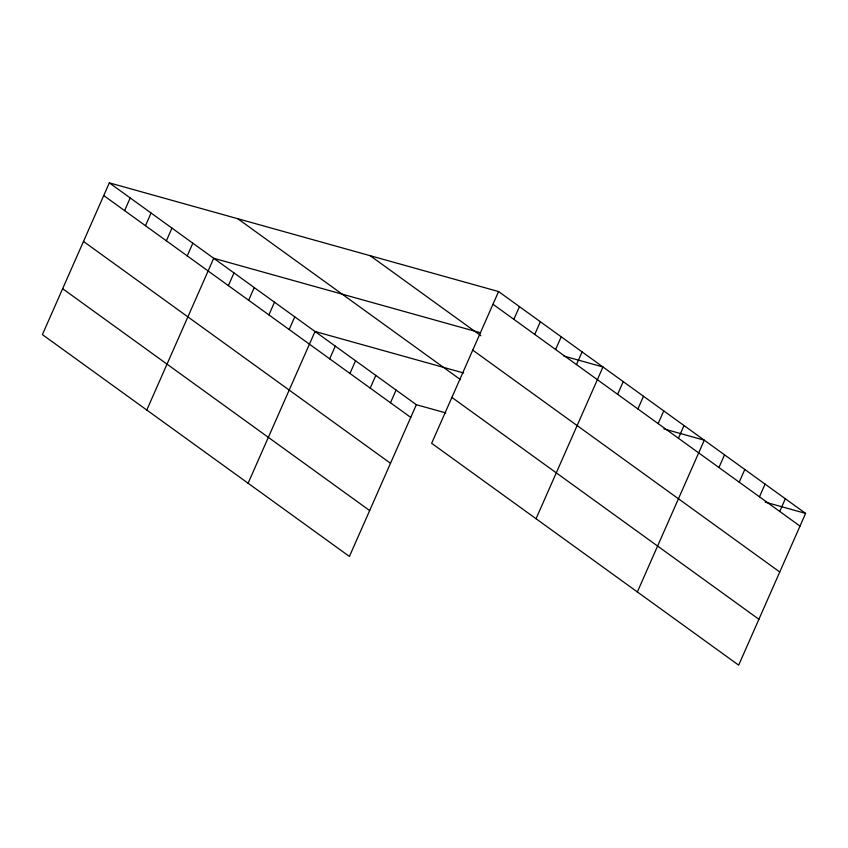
<?xml version="1.0" encoding="UTF-8"?>
<svg xmlns="http://www.w3.org/2000/svg" width="848" height="848" viewBox="0 0 848 848"><rect width="100%" height="100%" fill="white"/><g stroke="black" fill="none" stroke-linecap="round" stroke-linejoin="round"><path stroke-width="1.27" d="M109.328 182.85L42.4 334.6L349.418 556.447L416.347 404.697L109.328 182.85L498.582 291.553L805.6 513.4L738.672 665.15L431.653 443.303L498.582 291.553M124.603 210.633L130.21 197.934M145.485 225.716L151.082 213.018M166.367 240.8L171.964 228.101M187.238 255.884L192.835 243.196M146.789 410.029L213.717 258.28L480.636 332.819M228.377 285.617L233.984 272.918M248.644 300.256L254.241 287.557M268.901 314.894L274.508 302.206M289.168 329.543L294.765 316.845M248.104 483.243L315.032 331.483L463.655 372.993M329.692 358.821L335.299 346.132M349.959 373.47L355.556 360.771M370.216 388.108L375.823 375.41M390.483 402.747L396.08 390.048M513.856 319.336L519.464 306.637M534.738 334.419L540.335 321.721M555.62 349.503L561.217 336.804M576.492 364.587L582.088 351.899M536.042 518.732L602.97 366.983L563.825 356.043M617.63 394.32L623.238 381.621M637.897 408.959L643.494 396.26M658.154 423.608L663.761 410.909M678.421 438.246L684.018 425.548M637.357 591.946L704.285 440.186L663.91 428.918M718.945 467.524L724.552 454.835M739.212 482.173L744.809 469.474M759.469 496.811L765.076 484.113M779.736 511.45L785.333 498.762M416.347 404.697L445.709 412.891M765.225 502.122L805.6 513.4M492.985 304.252L800.003 526.099M370.131 255.683L480.911 335.734M472.749 350.139L779.757 571.987M237.779 218.72L460.549 379.692M451.889 397.415L758.907 619.263M103.732 195.549L410.75 417.396M83.496 241.436L390.504 463.284M62.635 288.712L369.654 510.56"/></g></svg>
